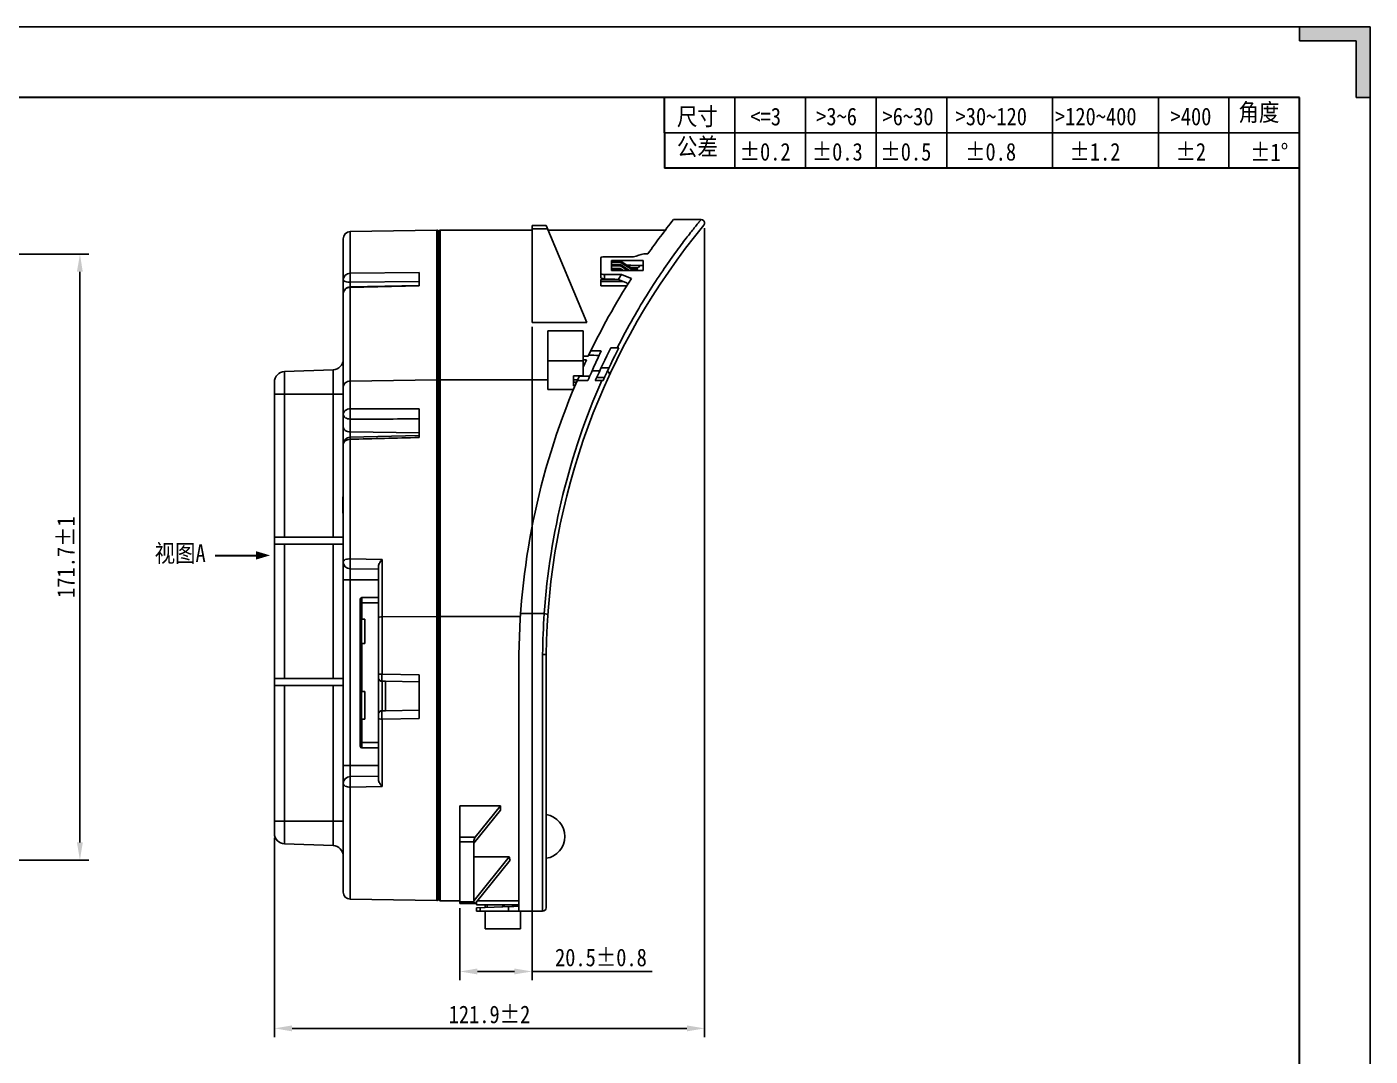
# Model space of a CAD drawing. Header units: millimetres. Extents: x 2626 to 3046, y -4 to 293.
# Drawn here: x 2855.6 to 3046, y 146.8 to 292.6 of the extents above; entities that cross this region are included whole.
import ezdxf

# ---------------------------------------------------------------- set-up
doc = ezdxf.new("R2010")
doc.units = ezdxf.units.MM
doc.header["$LTSCALE"] = 0.2
doc.header["$PDMODE"] = 3
doc.header["$PDSIZE"] = 8
doc.layers.get('0').update_dxf_attribs({"linetype": 'CONTINUOUS'})
doc.layers.get('Defpoints').update_dxf_attribs({"linetype": 'CONTINUOUS'})
doc.layers.add('02___PRT_ALL_AXES', color=7, linetype='CONTINUOUS')
doc.layers.add('06___PRT_ALL_SURFS', color=7, linetype='CONTINUOUS')
doc.layers.add('粗实线', color=7, linetype='CONTINUOUS', lineweight=30)
doc.styles.add('宋体', font='', dxfattribs={"width": 0.85, "height": 2.5})
doc.styles.get('宋体').set_extended_font_data('SimSun')
doc.dimstyles.new('ISO-25 1-2', dxfattribs={"dimtxt": 2.5, "dimasz": 2.5, "dimexe": 1.25, "dimexo": 0.625, "dimtad": 1, "dimdec": 1, "dimlfac": 2, "dimdsep": 46, "dimtxsty": '宋体', "dimcen": 2.5, "dimclrd": 256, "dimclre": 256, "dimclrt": 2, "dimadec": 0, "dimazin": 0, "dimtfac": 1, "dimtdec": 1, "dimtmove": 0, "dimatfit": 3, "dimfxl": 0, "dimlwd": -1, "dimlwe": -1, "dimarcsym": 0})

# ---------------------------------------------------------------- blocks, each defined once
blk = doc.blocks.new('*D24')
at = {"ltscale": 0.5}
for p, q in [((2807.54, 260.4), (2864.41, 260.4)), ((2863.16, 257.9), (2863.16, 177.05)), ((2849.42, 174.55), (2864.41, 174.55))]:
    blk.add_line(p, q, dxfattribs=at)
for points in [[(2862.74, 257.9), (2863.57, 257.9), (2863.16, 260.4)], [(2862.74, 177.05), (2863.57, 177.05), (2863.16, 174.55)]]:
    blk.add_solid(points, dxfattribs=at)
at = {"layer": 'Defpoints', "color": 0, "ltscale": 0.5}
for p in [(2806.92, 260.4), (2848.79, 174.55), (2863.16, 174.55)]:
    blk.add_point(p, dxfattribs=at)
at = {"color": 2, "ltscale": 0.5, "insert": (2861.19, 217.48), "char_height": 2.5, "attachment_point": 5, "rotation": 90, "style": '宋体'}
blk.add_mtext('171.7±1', dxfattribs=at)
blk = doc.blocks.new('*D25')
at = {"ltscale": 0.5}
for p, q in [((2951.68, 264.07), (2951.68, 149.46)), ((2890.73, 177.72), (2890.73, 149.46)), ((2893.23, 150.71), (2949.18, 150.71))]:
    blk.add_line(p, q, dxfattribs=at)
for points in [[(2893.23, 151.13), (2893.23, 150.29), (2890.73, 150.71)], [(2949.18, 151.13), (2949.18, 150.29), (2951.68, 150.71)]]:
    blk.add_solid(points, dxfattribs=at)
at = {"layer": 'Defpoints', "color": 0, "ltscale": 0.5}
for p in [(2951.68, 264.69), (2890.73, 178.35), (2951.68, 150.71)]:
    blk.add_point(p, dxfattribs=at)
at = {"color": 2, "ltscale": 0.5, "insert": (2921.2, 152.67), "char_height": 2.5, "attachment_point": 5, "style": '宋体'}
blk.add_mtext('121.9±2', dxfattribs=at)
blk = doc.blocks.new('*D26')
at = {"ltscale": 0.5}
for p, q in [((2927.23, 250.1), (2927.23, 157.52)), ((2916.98, 167.75), (2916.98, 157.52)), ((2919.48, 158.77), (2924.73, 158.77)), ((2927.23, 158.77), (2944.25, 158.77))]:
    blk.add_line(p, q, dxfattribs=at)
for points in [[(2919.48, 159.19), (2919.48, 158.36), (2916.98, 158.77)], [(2924.73, 159.19), (2924.73, 158.36), (2927.23, 158.77)]]:
    blk.add_solid(points, dxfattribs=at)
at = {"layer": 'Defpoints', "color": 0, "ltscale": 0.5}
for p in [(2927.23, 250.73), (2916.98, 168.38), (2927.23, 158.77)]:
    blk.add_point(p, dxfattribs=at)
at = {"color": 2, "ltscale": 0.5, "insert": (2936.99, 160.74), "char_height": 2.5, "attachment_point": 5, "style": '宋体'}
blk.add_mtext('20.5±0.8', dxfattribs=at)

msp = doc.modelspace()

# ---------------------------------------------------------------- hatches: boundary and pattern name
msp.add_hatch(color=256).paths.add_polyline_path([(3045.992, 292.597), (3035.992, 292.597), (3035.992, 290.597), (3043.992, 290.597), (3043.992, 282.597), (3045.992, 282.597)])

# ---------------------------------------------------------------- linework, layer by layer
for p, q in [((3045.992, 292.597), (2625.992, 292.597)), ((3045.992, 292.597), (3035.992, 292.597)), ((3035.992, 292.597), (3035.992, 290.597)), ((3045.992, 292.597), (3045.992, 282.597)), ((3035.992, 290.597), (3043.992, 290.597)), ((3043.992, 282.597), (3043.992, 290.597)), ((2945.99, 282.594), (3015.99, 282.594)), ((2955.99, 282.594), (2955.99, 272.594)), ((2965.99, 282.594), (2965.99, 272.594)), ((2975.99, 282.594), (2975.99, 272.594)), ((2985.99, 282.594), (2985.99, 272.594)), ((3000.99, 282.594), (3000.99, 272.594)), ((3015.99, 282.594), (3035.99, 282.594)), ((3015.99, 282.594), (3015.99, 272.594)), ((3025.99, 282.594), (3025.99, 272.594)), ((3035.99, 282.594), (3035.99, 272.567)), ((3045.992, 282.597), (3043.992, 282.597)), ((2945.99, 277.594), (3015.99, 277.594)), ((3015.99, 277.594), (3035.99, 277.594))]:
    msp.add_line(p, q)
at = {"lineweight": 30, "ltscale": 0.5}
for p, q in [((2945.99, 277.594), (2945.99, 282.594)), ((2945.99, 277.594), (2945.99, 272.567)), ((3035.99, 272.567), (2945.99, 272.567)), ((2882.32, 217.72), (2888.107, 217.72))]:
    msp.add_line(p, q, dxfattribs=at)
at = {"color": 7, "linetype": 'Continuous'}
for p, q in [((2947.283, 265.301), (2951.185, 265.301)), ((2901.459, 263.583), (2913.722, 263.797)), ((2901.459, 257.682), (2901.459, 263.583)), ((2913.722, 263.797), (2913.722, 168.806)), ((2913.977, 263.551), (2913.977, 169.051)), ((2914.227, 263.801), (2914.227, 168.801)), ((2927.227, 263.801), (2914.227, 263.801)), ((2927.227, 250.73), (2927.227, 264.476)), ((2929.227, 264.476), (2927.227, 264.476)), ((2929.436, 263.976), (2927.227, 263.976)), ((2929.227, 264.476), (2934.977, 250.73)), ((2946.114, 263.801), (2929.509, 263.801)), ((2946.496, 264.401), (2946.581, 264.401)), ((2900.477, 170.02), (2900.477, 262.583)), ((2936.977, 257.09), (2936.977, 259.883)), ((2937.477, 260.026), (2941.592, 260.026)), ((2938.477, 259.518), (2942.977, 259.518)), ((2938.477, 259.518), (2938.477, 258.097)), ((2938.477, 259.443), (2939.727, 259.443)), ((2938.477, 259.262), (2939.727, 259.262)), ((2938.477, 258.923), (2939.727, 258.923)), ((2939.727, 259.443), (2939.727, 259.262)), ((2939.727, 259.443), (2939.961, 259.297)), ((2939.879, 259.167), (2939.727, 259.262)), ((2939.727, 258.923), (2939.727, 258.733)), ((2939.727, 258.923), (2939.972, 258.769)), ((2941.227, 258.321), (2939.879, 259.167)), ((2939.961, 259.297), (2940.671, 258.852)), ((2942.977, 259.518), (2942.977, 258.097)), ((2943.092, 260.442), (2943.655, 260.442)), ((2911.227, 257.794), (2901.459, 257.682)), ((2911.227, 257.794), (2911.227, 255.911)), ((2937.477, 257.499), (2939.886, 257.499)), ((2937.477, 256.892), (2937.477, 257.499)), ((2938.477, 258.733), (2939.727, 258.733)), ((2938.477, 258.378), (2939.727, 258.378)), ((2938.477, 258.18), (2939.727, 258.18)), ((2938.477, 258.097), (2942.977, 258.097)), ((2939.887, 258.633), (2939.727, 258.733)), ((2939.727, 258.378), (2939.727, 258.18)), ((2939.727, 258.378), (2940.172, 258.097)), ((2939.858, 258.097), (2939.727, 258.18)), ((2940.737, 258.097), (2939.887, 258.633)), ((2939.972, 258.769), (2941.04, 258.097)), ((2940.671, 258.852), (2941.239, 258.831)), ((2940.671, 258.852), (2941.227, 258.504)), ((2941.227, 258.504), (2942.331, 258.504)), ((2941.227, 258.504), (2941.227, 258.321)), ((2941.227, 258.321), (2942.21, 258.321)), ((2941.239, 258.831), (2942.341, 258.79)), ((2942.341, 258.79), (2942.518, 258.784)), ((2942.518, 258.784), (2942.576, 258.782)), ((2942.576, 258.782), (2942.977, 258.767)), ((2911.227, 255.968), (2901.454, 255.749)), ((2911.227, 256.529), (2901.459, 256.416)), ((2901.459, 255.749), (2901.459, 256.416)), ((2901.459, 255.691), (2911.227, 255.911)), ((2901.459, 238.477), (2901.459, 255.691)), ((2936.977, 256.807), (2939.456, 256.807)), ((2936.977, 255.909), (2936.977, 256.807)), ((2936.977, 256.545), (2940.09, 256.545)), ((2940.658, 255.909), (2936.977, 255.909)), ((2929.477, 249.551), (2934.477, 249.551)), ((2929.477, 241.209), (2929.477, 249.551)), ((2934.477, 249.551), (2934.477, 243.18)), ((2934.477, 245.932), (2935.194, 245.932)), ((2935.561, 246.695), (2937.033, 246.695)), ((2938.396, 247.118), (2939.519, 247.118)), ((2939.352, 247.227), (2939.306, 247.136)), ((2892.174, 243.766), (2899.029, 244.006)), ((2892.174, 220.301), (2892.174, 243.766)), ((2899.029, 220.301), (2899.029, 244.006)), ((2934.477, 245.297), (2929.477, 245.297)), ((2934.477, 245.43), (2934.956, 245.43)), ((2934.719, 244.921), (2934.477, 244.921)), ((2935.731, 243.861), (2936.818, 243.861)), ((2937.014, 244.284), (2938.12, 244.284)), ((2890.727, 178.345), (2890.727, 242.267)), ((2913.722, 242.588), (2901.459, 242.407)), ((2914.227, 242.591), (2929.477, 242.591)), ((2933.127, 243.18), (2934.477, 243.18)), ((2933.127, 241.718), (2933.127, 243.18)), ((2933.127, 242.591), (2933.675, 242.591)), ((2933.127, 242.279), (2933.541, 242.279)), ((2933.628, 242.481), (2935.138, 242.481)), ((2933.897, 243.099), (2935.401, 243.099)), ((2936.193, 242.481), (2937.288, 242.481)), ((2936.382, 242.904), (2937.479, 242.904)), ((2937.134, 242.55), (2937.104, 242.481)), ((2890.727, 240.556), (2900.477, 240.556)), ((2933.09, 241.209), (2929.477, 241.209)), ((2933.127, 241.718), (2933.302, 241.718)), ((2911.227, 238.495), (2901.459, 238.477)), ((2911.227, 238.495), (2911.227, 234.416)), ((2901.459, 234.46), (2901.459, 237.029)), ((2911.227, 234.708), (2901.451, 234.46)), ((2901.459, 234.167), (2901.451, 234.46)), ((2901.459, 235.215), (2911.227, 235.101)), ((2901.459, 217.239), (2901.459, 234.167)), ((2900.402, 224.864), (2900.477, 224.864)), ((2900.477, 220.301), (2890.727, 220.301)), ((2900.477, 219.301), (2890.727, 219.301)), ((2892.174, 200.301), (2892.174, 219.301)), ((2899.029, 200.301), (2899.029, 219.301)), ((2901.459, 217.239), (2905.968, 217.159)), ((2905.968, 200.913), (2905.968, 217.159)), ((2905.477, 215.751), (2901.459, 215.821)), ((2901.459, 186.381), (2901.459, 215.821)), ((2905.477, 185.966), (2905.477, 216.174)), ((2900.477, 214.251), (2905.477, 214.251)), ((2902.877, 190.701), (2902.877, 211.501)), ((2902.884, 211.344), (2902.877, 211.351)), ((2905.477, 211.751), (2903.127, 211.751)), ((2903.127, 211.751), (2903.127, 208.701)), ((2902.877, 211.001), (2905.477, 211.001)), ((2925.612, 209.471), (2928.96, 209.472)), ((2903.077, 208.701), (2902.877, 208.901)), ((2903.077, 208.701), (2903.527, 208.701)), ((2903.077, 205.251), (2903.077, 208.701)), ((2903.527, 205.251), (2903.527, 208.701)), ((2913.722, 209.053), (2905.968, 209.016)), ((2914.227, 209.055), (2925.584, 209.055)), ((2902.877, 205.051), (2903.077, 205.251)), ((2903.527, 205.251), (2903.077, 205.251)), ((2903.127, 205.251), (2903.127, 198.451)), ((2928.727, 203.701), (2928.727, 167.301)), ((2925.377, 203.668), (2925.377, 167.316)), ((2929.227, 203.645), (2929.227, 167.801)), ((2900.477, 200.301), (2890.727, 200.301)), ((2911.227, 200.818), (2905.968, 200.913)), ((2906.477, 199.884), (2905.977, 199.884)), ((2905.977, 195.718), (2905.977, 199.884)), ((2911.227, 199.801), (2906.477, 199.884)), ((2906.477, 199.884), (2906.477, 195.718)), ((2911.227, 200.818), (2911.227, 194.621)), ((2900.477, 199.301), (2890.727, 199.301)), ((2892.174, 176.846), (2892.174, 199.301)), ((2899.029, 176.607), (2899.029, 199.301)), ((2903.077, 198.451), (2902.877, 198.651)), ((2903.077, 198.451), (2903.527, 198.451)), ((2903.077, 194.501), (2903.077, 198.451)), ((2903.527, 194.501), (2903.527, 198.451)), ((2902.877, 194.301), (2903.077, 194.501)), ((2903.527, 194.501), (2903.077, 194.501)), ((2903.127, 194.501), (2903.127, 190.451)), ((2905.968, 194.525), (2911.227, 194.621)), ((2905.968, 184.971), (2905.968, 194.525)), ((2905.977, 195.718), (2906.477, 195.718)), ((2906.477, 195.718), (2911.227, 195.801)), ((2902.877, 191.201), (2905.477, 191.201)), ((2902.877, 190.851), (2902.884, 190.859)), ((2905.477, 190.451), (2903.127, 190.451)), ((2900.477, 187.951), (2905.477, 187.951)), ((2901.459, 186.381), (2905.477, 186.451)), ((2905.968, 184.971), (2901.459, 184.889)), ((2901.459, 169.02), (2901.459, 184.889)), ((2916.977, 168.379), (2916.977, 182.237)), ((2922.744, 182.237), (2919.185, 177.81)), ((2890.727, 180.056), (2900.477, 180.056)), ((2919.185, 177.81), (2916.977, 177.81)), ((2918.977, 177.157), (2916.977, 177.157)), ((2918.977, 168.809), (2918.977, 177.317)), ((2892.174, 176.846), (2899.029, 176.607)), ((2923.992, 175.003), (2919.012, 168.809)), ((2924.112, 174.538), (2919.232, 168.469)), ((2913.722, 168.806), (2901.459, 169.02)), ((2914.227, 168.801), (2916.977, 168.801)), ((2916.977, 168.634), (2919.002, 168.634)), ((2919.103, 168.378), (2916.977, 168.378)), ((2918.977, 168.809), (2919.012, 168.809)), ((2919.012, 168.809), (2919.002, 168.634)), ((2919.377, 168.649), (2919.377, 168.201)), ((2925.377, 168.201), (2919.377, 168.201)), ((2919.377, 167.81), (2924.377, 167.984)), ((2919.377, 167.301), (2919.377, 167.81)), ((2919.499, 168.801), (2925.377, 168.801)), ((2919.877, 167.301), (2919.877, 167.827)), ((2920.577, 167.852), (2920.577, 168.201)), ((2920.877, 167.862), (2920.877, 168.201)), ((2923.377, 168.201), (2923.009, 167.937)), ((2923.877, 167.301), (2923.877, 167.967)), ((2925.227, 168.014), (2925.227, 168.201)), ((2924.377, 167.301), (2919.377, 167.301)), ((2920.577, 164.801), (2920.577, 167.301)), ((2925.377, 167.301), (2928.727, 167.301)), ((2925.577, 167.301), (2925.577, 164.801)), ((2920.577, 164.801), (2925.577, 164.801))]:
    msp.add_line(p, q, dxfattribs=at)
msp.add_lwpolyline([(2951.576, 264.482), (2951.679, 264.693), (2951.675, 264.928), (2951.564, 265.135), (2951.371, 265.268), (2951.191, 265.301)], dxfattribs=at)
at = {"lineweight": 30, "ltscale": 0.5}
msp.add_lwpolyline([(2888.107, 217.72, 1.2, 0, 0), (2890.107, 217.72, 0, 0, 0)], format="xyseb", dxfattribs=at)
at = {"color": 7, "linetype": 'Continuous'}
for centre, radius, start, end in [((3026.37, 202.482), 101, 141.53936, 144.98012), ((2901.477, 262.583), 1, 91.00004, 180.00249), ((2913.727, 263.547), 0.25, 360, 91), ((2914.227, 263.551), 0.25, 90, 180), ((3026.37, 202.482), 97.15, 140.34292, 179.31386), ((3026.37, 202.482), 102.5, 147.53709, 147.98802), ((2903.276, 156.554), 107.378, 69.24665, 70.06556), ((3026.37, 202.482), 101, 146.43589, 146.58831), ((3026.37, 202.482), 101, 146.12023, 146.31166), ((2901.477, 254.749), 1, 113.60331, 179.99559), ((3026.37, 202.482), 101, 147.35431, 154.51966), ((2898.102, 159.202), 106.013, 66.21994, 67.04009), ((3029.595, 202.461), 102.588, 155.02926, 156.1997), ((3026.37, 202.482), 98.65, 153.09729, 156.07979), ((3029.735, 202.397), 102.742, 154.78759, 155.02939), ((3029.794, 202.369), 102.807, 154.45915, 154.78759), ((3026.37, 202.482), 97.65, 152.79919, 155.81927), ((2892.227, 242.267), 1.5, 92, 180), ((2898.977, 245.505), 1.5, 272, 0), ((3026.37, 202.482), 101, 154.83482, 155.4824), ((3032.844, 201.288), 106.034, 156.4539, 157.13983), ((2983.856, 222.636), 52.597, 156.20055, 156.45454), ((3026.37, 202.482), 101, 156.23658, 179.32706), ((3027.843, 202.585), 99.123, 156.26631, 176.01601), ((2901.477, 233.461), 1, 113.59558, 179.99477), ((2917.745, 224.851), 17.343, 177.67908, 179.95832), ((2922.711, 224.679), 22.312, 177.46013, 177.75231), ((2901.477, 216.821), 1, 180, 269), ((2903.127, 211.501), 0.25, 90, 180), ((3029.411, 202.514), 100.692, 176.03773, 179.32477), ((2905.977, 200.384), 0.5, 180, 270), ((2905.977, 200.393), 0.5, 181.01206, 269.03561), ((2905.977, 195.218), 0.5, 90, 180), ((2903.127, 190.701), 0.25, 180, 270), ((2901.477, 185.381), 1, 91, 180), ((2892.227, 178.345), 1.5, 180, 268), ((2898.977, 175.108), 1.5, 0, 88), ((2901.477, 170.02), 1, 180, 269), ((2913.727, 169.056), 0.25, 269, 0), ((2914.227, 169.051), 0.25, 180, 270), ((2928.727, 167.801), 0.5, 270, 0)]:
    msp.add_arc(centre, radius, start, end, dxfattribs=at)
for centre, major_axis, ratio, start_param, end_param in [((2979.592, 125.801), (0, 139.5), 1, 0.2647301, 0.275888), ((2919.185, 177.401), (0.151, 0.497), 0.349586, 0.716829, 1.8445545), ((2919.232, 168.878), (0.151, 0.497), 0.349586, -4.0969321, -2.4247636), ((2923.247, 200.301), (32.356, 0), 0.9993901, -1.5358685, -1.5049222), ((2924.377, 200.301), (0, 33), 1, -3.1415927, -3.111285)]:
    msp.add_ellipse(centre, major_axis=major_axis, ratio=ratio, start_param=start_param, end_param=end_param, dxfattribs=at)
for points, knots in [([(2951.191, 265.301), (2951.199, 265.303), (2951.147, 265.258), (2951.131, 265.222), (2951.038, 265.118), (2950.885, 264.927), (2950.601, 264.583), (2950.189, 264.069), (2949.663, 263.407), (2949.039, 262.603), (2948.322, 261.66), (2947.196, 260.137), (2945.622, 257.903), (2943.606, 254.818), (2941.456, 251.22), (2940.055, 248.614), (2939.352, 247.227)], [0, 0, 0, 0, 0.0011173, 0.0044651, 0.010035, 0.0178177, 0.0399436, 0.0706596, 0.1097206, 0.15684, 0.211698, 0.273957, 0.419309, 0.5902638, 0.7844751, 1, 1, 1, 1]), ([(2937.477, 260.026), (2937.357, 260.026), (2937.209, 260.016), (2936.977, 259.941), (2936.977, 259.883)], [0, 0, 0, 0, 0.6733748, 1, 1, 1, 1]), ([(2900.477, 256.725), (2900.477, 256.968), (2900.695, 257.48), (2901.208, 257.678), (2901.459, 257.682)], [0, 0, 0, 0, 0.4923612, 1, 1, 1, 1]), ([(2901.459, 256.416), (2901.454, 256.673), (2901.453, 257.095), (2901.449, 257.517), (2901.459, 257.682)], [0, 0, 0, 0, 0.6096052, 1, 1, 1, 1]), ([(2936.977, 257.672), (2936.977, 257.61), (2937.195, 257.508), (2937.356, 257.499), (2937.477, 257.499)], [0, 0, 0, 0, 0.3390564, 1, 1, 1, 1]), ([(2936.977, 257.09), (2936.977, 257.078), (2937, 257.009), (2937.074, 256.977), (2937.127, 256.957)], [0, 0, 0, 0, 0.1758103, 1, 1, 1, 1]), ([(2900.477, 256.725), (2900.477, 256.679), (2900.573, 256.571), (2900.906, 256.452), (2901.225, 256.417), (2901.459, 256.416)], [0, 0, 0, 0, 0.1290134, 0.3471502, 1, 1, 1, 1]), ([(2900.477, 254.749), (2900.477, 254.931), (2900.598, 255.31), (2900.913, 255.548), (2901.087, 255.617)], [0, 0, 0, 0, 0.4924345, 1, 1, 1, 1]), ([(2901.459, 255.691), (2901.458, 255.706), (2901.452, 255.718), (2901.459, 255.749), (2901.454, 255.749)], [0, 0, 0, 0, 0.7467183, 1, 1, 1, 1]), ([(2938.177, 243.228), (2938.223, 243.326), (2938.203, 243.593), (2938.01, 243.758), (2937.897, 243.81)], [0, 0, 0, 0, 0.4656158, 1, 1, 1, 1]), ([(2900.477, 241.56), (2900.477, 241.78), (2900.725, 242.252), (2901.212, 242.403), (2901.459, 242.407)], [0, 0, 0, 0, 0.4708736, 1, 1, 1, 1]), ([(2913.977, 242.376), (2913.977, 242.432), (2913.911, 242.553), (2913.785, 242.589), (2913.722, 242.588)], [0, 0, 0, 0, 0.4704695, 1, 1, 1, 1]), ([(2914.227, 242.591), (2914.164, 242.591), (2914.04, 242.555), (2913.977, 242.435), (2913.977, 242.38)], [0, 0, 0, 0, 0.5293385, 1, 1, 1, 1]), ([(2900.477, 237.698), (2900.477, 237.904), (2900.744, 238.35), (2901.215, 238.474), (2901.459, 238.477)], [0, 0, 0, 0, 0.4568115, 1, 1, 1, 1]), ([(2901.459, 237.029), (2901.456, 237.145), (2901.449, 237.628), (2901.448, 238.111), (2901.459, 238.477)], [0, 0, 0, 0, 0.24056, 1, 1, 1, 1]), ([(2900.477, 237.698), (2900.477, 237.61), (2900.538, 237.419), (2900.767, 237.204), (2901.087, 237.064), (2901.332, 237.03), (2901.459, 237.029)], [0, 0, 0, 0, 0.2034402, 0.4365659, 0.7064225, 1, 1, 1, 1]), ([(2900.477, 235.884), (2900.477, 235.796), (2900.538, 235.605), (2900.767, 235.39), (2901.087, 235.25), (2901.332, 235.216), (2901.459, 235.215)], [0, 0, 0, 0, 0.2034302, 0.4365319, 0.7063712, 1, 1, 1, 1]), ([(2900.477, 233.461), (2900.477, 233.553), (2900.536, 233.752), (2900.854, 234.07), (2901.217, 234.164), (2901.459, 234.167)], [0, 0, 0, 0, 0.2109343, 0.4474605, 1, 1, 1, 1]), ([(2900.477, 222.786), (2900.477, 223.123), (2900.426, 223.815), (2900.402, 224.508), (2900.402, 224.864)], [0, 0, 0, 0, 0.4865501, 1, 1, 1, 1]), ([(2900.477, 216.821), (2900.477, 216.958), (2900.748, 217.132), (2901.091, 217.215), (2901.333, 217.238), (2901.459, 217.239)], [0, 0, 0, 0, 0.3662592, 0.6619434, 1, 1, 1, 1]), ([(2901.459, 215.821), (2901.448, 215.822), (2901.46, 215.886), (2901.442, 215.954), (2901.447, 216.109), (2901.443, 216.292), (2901.445, 216.514), (2901.449, 216.833), (2901.454, 217.077), (2901.459, 217.239)], [0, 0, 0, 0, 0.0224986, 0.0871059, 0.1901593, 0.325324, 0.4840499, 0.6565837, 1, 1, 1, 1]), ([(2905.477, 216.174), (2905.477, 216.354), (2905.644, 216.708), (2905.851, 217.009), (2905.968, 217.159)], [0, 0, 0, 0, 0.4854687, 1, 1, 1, 1]), ([(2929.459, 209.297), (2929.463, 209.357), (2929.227, 209.443), (2929.081, 209.464), (2928.96, 209.471)], [0, 0, 0, 0, 0.3315804, 1, 1, 1, 1]), ([(2905.477, 208.877), (2905.477, 208.898), (2905.528, 208.947), (2905.692, 208.999), (2905.851, 209.015), (2905.968, 209.016)], [0, 0, 0, 0, 0.1216001, 0.338954, 1, 1, 1, 1]), ([(2913.977, 208.984), (2913.977, 209.014), (2913.856, 209.048), (2913.782, 209.054), (2913.722, 209.053)], [0, 0, 0, 0, 0.3316773, 1, 1, 1, 1]), ([(2914.227, 209.055), (2914.167, 209.055), (2914.095, 209.049), (2913.977, 209.015), (2913.977, 208.985)], [0, 0, 0, 0, 0.6687295, 1, 1, 1, 1]), ([(2929.227, 203.645), (2929.227, 203.659), (2929.154, 203.669), (2929.07, 203.686), (2928.906, 203.694), (2928.79, 203.696), (2928.727, 203.696)], [0, 0, 0, 0, 0.0847347, 0.3010089, 0.6226198, 1, 1, 1, 1]), ([(2905.477, 200.903), (2905.477, 200.906), (2905.496, 200.902), (2905.517, 200.908), (2905.565, 200.908), (2905.652, 200.911), (2905.79, 200.912), (2905.905, 200.912), (2905.968, 200.912)], [0, 0, 0, 0, 0.0196885, 0.0763965, 0.1682539, 0.2921617, 0.6167347, 1, 1, 1, 1]), ([(2905.968, 199.893), (2905.962, 199.893), (2905.973, 199.935), (2905.96, 199.977), (2905.966, 200.079), (2905.963, 200.201), (2905.965, 200.355), (2905.965, 200.594), (2905.967, 200.783), (2905.968, 200.913)], [0, 0, 0, 0, 0.0194299, 0.0766307, 0.1695355, 0.2942013, 0.4459302, 0.6188692, 1, 1, 1, 1]), ([(2905.477, 194.618), (2905.477, 194.601), (2905.538, 194.569), (2905.69, 194.537), (2905.852, 194.526), (2905.968, 194.525)], [0, 0, 0, 0, 0.100043, 0.3158631, 1, 1, 1, 1]), ([(2905.968, 194.525), (2905.966, 194.67), (2905.964, 194.884), (2905.963, 195.158), (2905.962, 195.339), (2905.966, 195.484), (2905.958, 195.607), (2905.974, 195.659), (2905.96, 195.709), (2905.968, 195.709)], [0, 0, 0, 0, 0.3674246, 0.5402179, 0.6945485, 0.8231096, 0.9196148, 0.9795335, 1, 1, 1, 1]), ([(2900.477, 185.381), (2900.477, 185.232), (2900.731, 185.02), (2901.091, 184.917), (2901.333, 184.89), (2901.459, 184.889)], [0, 0, 0, 0, 0.3857635, 0.674316, 1, 1, 1, 1]), ([(2901.459, 184.889), (2901.453, 185.055), (2901.447, 185.307), (2901.443, 185.639), (2901.441, 185.875), (2901.445, 186.071), (2901.44, 186.237), (2901.459, 186.311), (2901.448, 186.381), (2901.459, 186.381)], [0, 0, 0, 0, 0.3341088, 0.50646, 0.6669471, 0.8046384, 0.9102668, 0.9767838, 1, 1, 1, 1]), ([(2905.968, 184.971), (2905.849, 185.118), (2905.639, 185.422), (2905.477, 185.781), (2905.477, 185.966)], [0, 0, 0, 0, 0.5061557, 1, 1, 1, 1])]:
    msp.add_open_spline(points, degree=3, knots=knots, dxfattribs=at)
for points in [[(2901.454, 255.749), (2901.325, 255.746), (2901.194, 255.717), (2901.076, 255.665)], [(2901.087, 255.617), (2901.205, 255.664), (2901.333, 255.689), (2901.459, 255.691)], [(2937.127, 256.957), (2937.179, 256.936), (2937.234, 256.922), (2937.29, 256.912)], [(2937.29, 256.912), (2937.351, 256.901), (2937.414, 256.894), (2937.477, 256.892)], [(2937.477, 256.892), (2938.136, 256.867), (2938.796, 256.841), (2939.456, 256.816)], [(2935.27, 246.092), (2935.756, 246.078), (2936.243, 246.064), (2936.729, 246.049)], [(2911.227, 237.049), (2907.971, 237.042), (2904.715, 237.036), (2901.459, 237.029)], [(2901.451, 234.46), (2901.323, 234.457), (2901.194, 234.428), (2901.076, 234.377)], [(2901.459, 234.167), (2904.715, 234.25), (2907.971, 234.333), (2911.227, 234.416)], [(2900.421, 225.667), (2900.43, 225.88), (2900.443, 226.092), (2900.454, 226.304)], [(2902.877, 211.219), (2902.877, 211.261), (2902.879, 211.303), (2902.884, 211.344)], [(2902.884, 190.859), (2902.879, 190.9), (2902.877, 190.942), (2902.877, 190.983)]]:
    msp.add_open_spline(points, degree=3, dxfattribs=at)
at = {"layer": '02___PRT_ALL_AXES', "color": 7, "linetype": 'Continuous'}
msp.add_arc((2928.738, 177.901), 3.138, 278.94979, 81.05021, dxfattribs=at)
at = {"layer": '06___PRT_ALL_SURFS', "color": 7, "linetype": 'Continuous'}
for p, q in [((2927.227, 250.73), (2934.977, 250.73)), ((2916.977, 182.237), (2922.744, 182.237)), ((2922.748, 181.628), (2918.977, 176.937)), ((2923.992, 175.003), (2918.977, 175.003))]:
    msp.add_line(p, q, dxfattribs=at)
msp.add_arc((2940.579, 179.041), 17.071, 193.68053, 195.29257, dxfattribs=at)
msp.add_open_spline([(2922.748, 181.628), (2922.745, 181.831), (2922.744, 182.034), (2922.744, 182.237)], degree=3, dxfattribs=at)
at = {"layer": '粗实线', "linetype": 'Continuous', "lineweight": 25}
for p, q in [((3045.992, 292.597), (2625.95, 292.597)), ((3045.992, -4.403), (3045.992, 292.597))]:
    msp.add_line(p, q, dxfattribs=at)
at = {"layer": '粗实线', "linetype": 'Continuous', "lineweight": 30}
for p, q in [((3035.99, 282.594), (2635.952, 282.594)), ((3035.99, 5.599), (3035.99, 282.594))]:
    msp.add_line(p, q, dxfattribs=at)

# ---------------------------------------------------------------- texts
at = {"char_height": 2.5, "attachment_point": 1, "style": '宋体'}
for s, insert, width in [('角度', (3027.334, 281.747), 23.53333), ('尺寸', (2947.762, 281.155), 10.99282), ('<=3', (2958.173, 281.136), 10.99282), ('>3~6', (2967.493, 281.155), 10.99282), ('>6~30', (2976.897, 281.155), 10.99282), ('>30~120', (2987.246, 281.155), 10.99282), ('>120~400', (3001.332, 281.155), 10.99282), ('>400', (3017.716, 281.155), 10.99282), ('公差', (2947.762, 276.868), 10.99282), ('%%p0.2', (2956.643, 276.155), 10.99282), ('%%p0.3', (2966.864, 276.155), 10.99282), ('%%p0.5', (2976.586, 276.155), 10.99282), ('%%p0.8', (2988.595, 276.155), 10.99282), ('%%p1.2', (3003.385, 276.155), 10.99282), ('%%p2', (3018.411, 276.155), 10.99282), ('%%p1%%d', (3028.983, 276.081), 10.99282)]:
    msp.add_mtext(s, dxfattribs=dict(at, insert=insert, width=width))
at = {"ltscale": 0.5, "insert": (2873.746, 219.278), "char_height": 2.5, "width": 9.04993, "attachment_point": 1, "style": '宋体'}
msp.add_mtext('视图A', dxfattribs=at)

# ---------------------------------------------------------------- dimensions: what is measured, and where the dimension line sits
at = {"ltscale": 0.5}
for base, p1, p2, override, picture, middle in [((2951.679, 150.709), (2890.727, 178.345), (2951.679, 264.693), {"dimgap": 0.625, "dimtol": 1, "dimlim": 0, "dimtp": 2, "dimtm": 2}, '*D25', (2921.203, 152.675)), ((2927.227, 158.772), (2916.977, 168.378), (2927.227, 250.73), {"dimgap": 0.625, "dimtol": 1, "dimlim": 0, "dimtp": 0.8, "dimtm": 0.8}, '*D26', (2936.986, 160.737))]:
    dim = msp.add_linear_dim(base=base, p1=p1, p2=p2, dimstyle='ISO-25 1-2', override=override, dxfattribs=at)
    dim.commit()
    dim.dimension.update_dxf_attribs({"geometry": picture, "text_midpoint": middle})
dim = msp.add_linear_dim(base=(2863.156, 174.551), p1=(2806.918, 260.401), p2=(2848.793, 174.551), angle=90, dimstyle='ISO-25 1-2', override={"dimgap": 0.625, "dimtol": 1, "dimlim": 0, "dimtp": 1, "dimtm": 1}, dxfattribs=at)
dim.commit()
dim.dimension.update_dxf_attribs({"geometry": '*D24', "text_midpoint": (2861.191, 217.476)})

doc.saveas('drawing.dxf')
